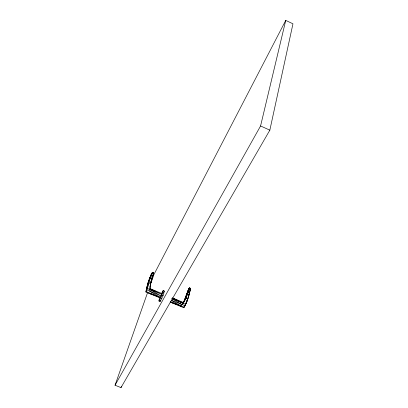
<?xml version="1.0" encoding="UTF-8"?>
<svg xmlns="http://www.w3.org/2000/svg" width="408" height="408" viewBox="0 0 408 408"><rect width="100%" height="100%" fill="white"/><g stroke="black" fill="none" stroke-linecap="round" stroke-linejoin="round"><path stroke-width="0.61" d="M170.192 302.093L183.666 307.663C187.522 301.991 189.128 294.913 190.536 288.288L189.465 287.839L188.522 289.415L183.554 302.318M149.94 287.451L150.618 283.54L153.52 273.635L153.551 272.835L152.464 272.381C148.859 278.271 147.227 285.325 145.982 292.057L160.12 297.922L161.971 293.566L149.746 288.568L161.782 294.413L147.375 288.497L146.37 289.66L146.028 291.093M152.464 272.381L150.924 275.584L152.464 272.381C149.338 278.593 148.813 285.886 145.982 292.057L147.732 283.978L148.757 282.77L150.618 283.54L149.823 291.358L160.466 297.498L148.833 293.235L153.061 294.647M149.909 287.41L150.159 285.671M190.154 289.675C189.103 295.8 187.099 301.838 183.988 307.239L170.59 301.69M147.614 292.51L115.036 385.239L120.992 387.6L269.846 130.152L292.964 23.797L285.743 20.4L153.918 274.564L150.348 284.733M160.12 297.922L160.313 297.07M150.618 283.54L150.409 283.932L153.551 272.835L153.173 273.324M115.036 385.239L260.569 125.975L285.743 20.4M160.466 297.498L146.375 291.659C146.722 285.166 149.308 278.843 152.209 273.085L153.52 273.635M151.842 273.202L150.924 275.584M159.87 297.503L158.839 300.742L160.109 301.609L163.093 295.601L164.327 290.981L163.195 290.511L161.405 293.755M158.972 301.14L161.951 295.127L163.195 290.511M152.352 277.216L152.954 275.023M153.25 273.931L153.551 272.835M150.409 283.932L152.199 277.761L151.246 280.73M171.268 300.232L185.115 305.72L183.666 307.663C187.522 302.257 188.593 295.346 190.516 289.088L189.215 288.543L189.465 287.839L185.115 299.513L183.615 302.522L188.522 289.415L184.564 300.431L183.391 302.654M151.133 280.439L151.705 278.644M150.297 283.698L150.868 281.918M180.851 306.495L185.9 298.212L189.465 287.839M183.376 302.466L185.9 298.212L189.215 288.543L185.671 298.595L182.978 303.261L171.901 298.61M120.992 387.6L121.406 386.396M148.757 282.77L146.37 289.66L161.16 296.04L149.986 289.578M149.649 278.761L151.23 274.365L152.209 273.085M149.45 279.312L147.732 283.978L150.817 276.655L152.505 277.358M149.66 278.781L150.715 276.119M188.226 296.499L189.144 294.245L189.113 293.148M185.38 304.159L187.272 300.41L186.532 301.186M172.579 298.059L182.978 303.261L185.671 298.595L189.144 288.349L186.721 294.311L185.115 299.513L183.554 302.598L172.63 297.998M190.179 288.782L190.536 288.288M161.619 294L161.971 293.566M149.807 277.848L150.817 276.655M186.39 294.698L187.93 292.133L189.598 292.827M190.215 289.231L190.516 289.088M173.772 303.231L170.223 302.058L181.06 306.025L171.253 300.314M163.353 290.858L164.485 291.327M162.899 292.546L164.036 293.02M182.978 303.261L185.553 304.332M161.951 295.127L163.093 295.601M160.772 297.901L161.915 298.375M159.681 300.104L160.818 300.574M185.9 298.212L187.736 298.977M260.569 125.975L269.846 130.152M149.746 288.568L155.963 291.414M172.615 298.039L178.842 300.925M179.974 301.451L181.672 302.236M171.85 298.681L181.948 304.669M159.972 301.211L160.109 301.609"/></g></svg>
